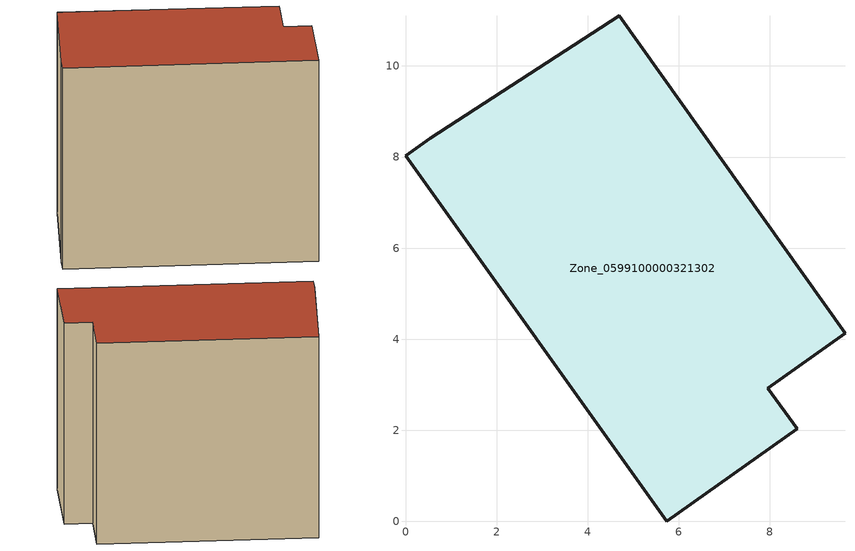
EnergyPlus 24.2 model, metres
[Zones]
Zone_0599100000321302
 floor ground (C_G): 0.55,8.42 4.7,11.11 9.65,4.14 7.95,2.93 8.6,2.04 5.74,0 0,8.03 z0
 wall outside (C_F): 5.74,0 8.6,2.04 7.95,2.93 9.65,4.14 4.7,11.11 0.55,8.42 0,8.03 5.74,0 z0:8.36
 roof outside (C_R): 4.7,11.11 0.55,8.42 0,8.03 5.74,0 8.6,2.04 7.95,2.93 9.65,4.14 z8.36
[BUILDING]
Pand.0599100000321302: North Axis=0; Terrain=City; Loads Convergence Tolerance Value=0.04; Temperature Convergence Tolerance Value=0.4; Solar Distribution=FullExterior; Maximum Number of Warmup Days=25; Minimum Number of Warmup Days=1
[Site:Location]
Rotterdam.The.Hague.AP_ZH_NLD Design_Conditions: Latitude=51.96; Longitude=4.45; Time Zone=1; Elevation=-4.5
[SITE:GROUNDTEMPERATURE:BUILDINGSURFACE]
18, 18, 18, 18, 18, 18, 18, 18, 18, 18, 18, 18
[MATERIAL] Thermal Absorptance=0.9; Solar Absorptance=0.7; Visible Absorptance=0.7
Name | Roughness | Thickness | Conductivity | Density | Specific Heat
G.TC.1975-1991 | MediumSmooth | 0.15 | 0.288461 | 540 | 1210
F.TC.1975-1991 | Rough | 0.3 | 0.230769 | 1920 | 840
R.TC.1975-1991 | MediumRough | 0.2 | 0.153846 | 1500 | 1000
[CONSTRUCTION]
C_G: G.TC.1975-1991
C_F: F.TC.1975-1991
C_R: R.TC.1975-1991
[ZONE]
Zone_0599100000321302: Type=1; Multiplier=1; Ceiling Height=Autocalculate; Volume=Autocalculate; Floor Area=autocalculate; Part of Total Floor Area=Yes
[ZONEINFILTRATION:DESIGNFLOWRATE]
Infil_Zone_0599100000321302: Zone or ZoneList or Space or SpaceList=Zone_0599100000321302; Schedule=AlwaysOn; Design Flow Rate Calculation Method=Flow/Area; Flow Rate per Floor Area=0.003; Constant Term Coefficient=1; Temperature Term Coefficient=0; Velocity Term Coefficient=0; Velocity Squared Term Coefficient=0
[HVACTEMPLATE:ZONE:IDEALLOADSAIRSYSTEM]
Zone_0599100000321302: Maximum Heating Supply Air Temperature=50; Minimum Cooling Supply Air Temperature=13; Maximum Heating Supply Air Humidity Ratio=0.0156; Minimum Cooling Supply Air Humidity Ratio=0.0077; Heating Limit=NoLimit; Cooling Limit=NoLimit; Dehumidification Control Type=ConstantSensibleHeatRatio; Cooling Sensible Heat Ratio=0.7; Dehumidification Setpoint=60; Humidification Control Type=None; Humidification Setpoint=30; Outdoor Air Method=None; Outdoor Air Flow Rate per Person=0.00944; Outdoor Air Flow Rate per Zone Floor Area=0; Outdoor Air Flow Rate per Zone=0; Demand Controlled Ventilation Type=None; Outdoor Air Economizer Type=NoEconomizer; Heat Recovery Type=None; Sensible Heat Recovery Effectiveness=0.7; Latent Heat Recovery Effectiveness=0.65
[ZONECONTROL:THERMOSTAT]
ThermostatControl_Zone_0599100000321302: Zone or ZoneList=Zone_0599100000321302; Control Type Schedule=DualSetpointControlType; Control 1=Thermostat_Zone_0599100000321302; Temperature Difference Between Cutout And Setpoint=0
[THERMOSTATSETPOINT:DUALSETPOINT]
Thermostat_Zone_0599100000321302: Heating Setpoint Temperature Schedule=HeatingSetpoint_Zone_0599100000321302; Cooling Setpoint Temperature Schedule=CoolingSetpoint_Zone_0599100000321302
[SCHEDULE:COMPACT]
HeatingSetpoint_Zone_0599100000321302: Through: 12/31, For: AllDays, Until: 24:00, 21
CoolingSetpoint_Zone_0599100000321302: Through: 12/31, For: AllDays, Until: 24:00, 24
DualSetpointControlType: Through: 12/31, For: AllDays, Until: 24:00, 4
AlwaysOn: Through: 12/31, For: AllDays, Until: 24:00, 1
